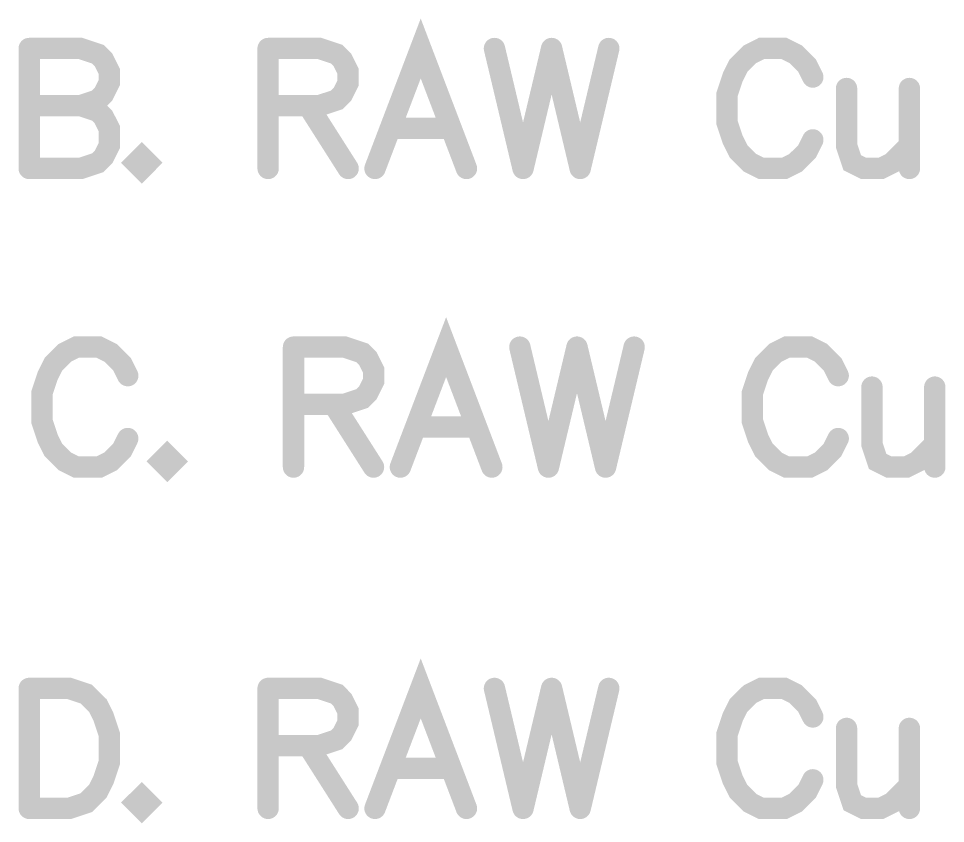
# Model space of a CAD drawing. Extents: x -9.8 to 23.3, y -7.1 to 14.3.
# Drawn here: x -5.9842 to -5.5499, y 6.8829 to 7.2603 of the extents above; entities that cross this region are included whole.
import ezdxf

# ---------------------------------------------------------------- set-up
doc = ezdxf.new("R2010")
doc.units = 0
doc.layers.add('2D_LINE_00', color=1, linetype='CONTINUOUS')

# ---------------------------------------------------------------- blocks, each defined once
blk = doc.blocks.new('SMOOTH_0$01')
at = {"const_width": 0.005}
blk.add_lwpolyline([(-0.0025, 0, 1), (0.0025, 0, 1)], format="xyb", close=True, dxfattribs=at)
blk = doc.blocks.new('DRAWING_1896')
at = {"layer": '2D_LINE_00', "const_width": 0.01}
blk.add_lwpolyline([(0, 0), (0, -0.05624)], dxfattribs=at)
at = {"layer": '2D_LINE_00'}
for p in [(0, 0), (0, -0.05624)]:
    blk.add_blockref('SMOOTH_0$01', p, dxfattribs=at)
blk = doc.blocks.new('DRAWING_1897')
at = {"layer": '2D_LINE_00', "const_width": 0.01}
blk.add_lwpolyline([(0, 0), (0.01875, 0), (0.02678, -0.00268), (0.03214, -0.00804), (0.03481, -0.01339), (0.03749, -0.02143), (0.03749, -0.03482), (0.03481, -0.04285), (0.03214, -0.04821), (0.02678, -0.05356), (0.01875, -0.05624), (0, -0.05624)], dxfattribs=at)
at = {"layer": '2D_LINE_00'}
for p in [(0, 0), (0.01875, 0), (0.02678, -0.00268), (0.03214, -0.00804), (0.03481, -0.01339), (0.03749, -0.02143), (0.03749, -0.03482), (0.03481, -0.04285), (0.03214, -0.04821), (0, -0.05624), (0.01875, -0.05624), (0.02678, -0.05356)]:
    blk.add_blockref('SMOOTH_0$01', p, dxfattribs=at)
blk = doc.blocks.new('DRAWING_1898')
at = {"layer": '2D_LINE_00', "const_width": 0.01}
blk.add_lwpolyline([(0, 0), (-0.00268, -0.00268), (0, -0.00536), (0.00267, -0.00268), (0, 0)], dxfattribs=at)
at = {"layer": '2D_LINE_00'}
for p in [(0, 0), (0, 0), (-0.00268, -0.00268), (0.00267, -0.00268), (0, -0.00536)]:
    blk.add_blockref('SMOOTH_0$01', p, dxfattribs=at)
blk = doc.blocks.new('DRAWING_1899')
at = {"layer": '2D_LINE_00', "const_width": 0.01}
blk.add_lwpolyline([(0, 0), (0, -0.05624)], dxfattribs=at)
at = {"layer": '2D_LINE_00'}
for p in [(0, 0), (0, -0.05624)]:
    blk.add_blockref('SMOOTH_0$01', p, dxfattribs=at)
blk = doc.blocks.new('DRAWING_1900')
at = {"layer": '2D_LINE_00', "const_width": 0.01}
blk.add_lwpolyline([(0, 0), (0.0241, 0), (0.03214, -0.00268), (0.03481, -0.00536), (0.03749, -0.01071), (0.03749, -0.01607), (0.03481, -0.02143), (0.03214, -0.0241), (0.0241, -0.02678), (0, -0.02678)], dxfattribs=at)
at = {"layer": '2D_LINE_00'}
for p in [(0, 0), (0.0241, 0), (0.03214, -0.00268), (0.03481, -0.00536), (0.03749, -0.01071), (0.03749, -0.01607), (0.03481, -0.02143), (0.03214, -0.0241), (0, -0.02678), (0.0241, -0.02678)]:
    blk.add_blockref('SMOOTH_0$01', p, dxfattribs=at)
blk = doc.blocks.new('DRAWING_1901')
at = {"layer": '2D_LINE_00', "const_width": 0.01}
blk.add_lwpolyline([(0, 0), (0.01874, -0.02946)], dxfattribs=at)
at = {"layer": '2D_LINE_00'}
for p in [(0, 0), (0.01874, -0.02946)]:
    blk.add_blockref('SMOOTH_0$01', p, dxfattribs=at)
blk = doc.blocks.new('DRAWING_1902')
at = {"layer": '2D_LINE_00', "const_width": 0.01}
blk.add_lwpolyline([(0, 0), (-0.02143, 0.05624), (-0.04285, 0)], dxfattribs=at)
at = {"layer": '2D_LINE_00'}
for p in [(-0.02143, 0.05624), (-0.04285, 0), (0, 0)]:
    blk.add_blockref('SMOOTH_0$01', p, dxfattribs=at)
blk = doc.blocks.new('DRAWING_1903')
at = {"layer": '2D_LINE_00', "const_width": 0.01}
blk.add_lwpolyline([(0, 0), (0.02678, 0)], dxfattribs=at)
at = {"layer": '2D_LINE_00'}
for p in [(0, 0), (0.02678, 0)]:
    blk.add_blockref('SMOOTH_0$01', p, dxfattribs=at)
blk = doc.blocks.new('DRAWING_1904')
at = {"layer": '2D_LINE_00', "const_width": 0.01}
blk.add_lwpolyline([(0, 0), (0.01339, -0.05624)], dxfattribs=at)
at = {"layer": '2D_LINE_00'}
for p in [(0, 0), (0.01339, -0.05624)]:
    blk.add_blockref('SMOOTH_0$01', p, dxfattribs=at)
blk = doc.blocks.new('DRAWING_1905')
at = {"layer": '2D_LINE_00', "const_width": 0.01}
blk.add_lwpolyline([(0, 0), (-0.01339, -0.05624)], dxfattribs=at)
at = {"layer": '2D_LINE_00'}
for p in [(0, 0), (-0.01339, -0.05624)]:
    blk.add_blockref('SMOOTH_0$01', p, dxfattribs=at)
blk = doc.blocks.new('DRAWING_1906')
at = {"layer": '2D_LINE_00', "const_width": 0.01}
blk.add_lwpolyline([(0, 0), (0.01339, -0.05624)], dxfattribs=at)
at = {"layer": '2D_LINE_00'}
for p in [(0, 0), (0.01339, -0.05624)]:
    blk.add_blockref('SMOOTH_0$01', p, dxfattribs=at)
blk = doc.blocks.new('DRAWING_1907')
at = {"layer": '2D_LINE_00', "const_width": 0.01}
blk.add_lwpolyline([(0, 0), (-0.01339, -0.05624)], dxfattribs=at)
at = {"layer": '2D_LINE_00'}
for p in [(0, 0), (-0.01339, -0.05624)]:
    blk.add_blockref('SMOOTH_0$01', p, dxfattribs=at)
blk = doc.blocks.new('DRAWING_1908')
at = {"layer": '2D_LINE_00', "const_width": 0.01}
blk.add_lwpolyline([(0, 0), (-0.00267, 0.00535), (-0.00803, 0.01071), (-0.01339, 0.01339), (-0.0241, 0.01339), (-0.02945, 0.01071), (-0.03481, 0.00535), (-0.03749, 0), (-0.04017, -0.00804), (-0.04017, -0.02143), (-0.03749, -0.02946), (-0.03481, -0.03482), (-0.02945, -0.04017), (-0.0241, -0.04285), (-0.01339, -0.04285), (-0.00803, -0.04017), (-0.00267, -0.03482), (0, -0.02946)], dxfattribs=at)
at = {"layer": '2D_LINE_00'}
for p in [(-0.0241, 0.01339), (-0.01339, 0.01339), (-0.02945, 0.01071), (-0.00803, 0.01071), (-0.03481, 0.00535), (-0.00267, 0.00535), (-0.03749, 0), (0, 0), (-0.04017, -0.00804), (-0.04017, -0.02143), (-0.03749, -0.02946), (0, -0.02946), (-0.03481, -0.03482), (-0.00267, -0.03482), (-0.02945, -0.04017), (-0.0241, -0.04285), (-0.01339, -0.04285), (-0.00803, -0.04017)]:
    blk.add_blockref('SMOOTH_0$01', p, dxfattribs=at)
blk = doc.blocks.new('DRAWING_1909')
at = {"layer": '2D_LINE_00', "const_width": 0.01}
blk.add_lwpolyline([(0, 0), (0, -0.02678), (0.00268, -0.03481), (0.00804, -0.03749), (0.01607, -0.03749), (0.02143, -0.03481), (0.02946, -0.02678)], dxfattribs=at)
at = {"layer": '2D_LINE_00'}
for p in [(0, 0), (0, -0.02678), (0.02946, -0.02678), (0.00268, -0.03481), (0.02143, -0.03481), (0.00804, -0.03749), (0.01607, -0.03749)]:
    blk.add_blockref('SMOOTH_0$01', p, dxfattribs=at)
blk = doc.blocks.new('DRAWING_1910')
at = {"layer": '2D_LINE_00', "const_width": 0.01}
blk.add_lwpolyline([(0, 0), (0, -0.03749)], dxfattribs=at)
at = {"layer": '2D_LINE_00'}
for p in [(0, 0), (0, -0.03749)]:
    blk.add_blockref('SMOOTH_0$01', p, dxfattribs=at)
blk = doc.blocks.new('DRAWING_1965')
at = {"layer": '2D_LINE_00', "const_width": 0.01}
blk.add_lwpolyline([(0, 0), (-0.00268, 0.00535), (-0.00803, 0.01071), (-0.01339, 0.01339), (-0.0241, 0.01339), (-0.02946, 0.01071), (-0.03481, 0.00535), (-0.03749, 0), (-0.04017, -0.00804), (-0.04017, -0.02143), (-0.03749, -0.02946), (-0.03481, -0.03482), (-0.02946, -0.04017), (-0.0241, -0.04285), (-0.01339, -0.04285), (-0.00803, -0.04017), (-0.00268, -0.03482), (0, -0.02946)], dxfattribs=at)
at = {"layer": '2D_LINE_00'}
for p in [(-0.0241, 0.01339), (-0.01339, 0.01339), (-0.02946, 0.01071), (-0.00803, 0.01071), (-0.03481, 0.00535), (-0.00268, 0.00535), (-0.03749, 0), (0, 0), (-0.04017, -0.00804), (-0.04017, -0.02143), (-0.03749, -0.02946), (0, -0.02946), (-0.03481, -0.03482), (-0.00268, -0.03482), (-0.02946, -0.04017), (-0.0241, -0.04285), (-0.01339, -0.04285), (-0.00803, -0.04017)]:
    blk.add_blockref('SMOOTH_0$01', p, dxfattribs=at)
blk = doc.blocks.new('DRAWING_1966')
at = {"layer": '2D_LINE_00', "const_width": 0.01}
blk.add_lwpolyline([(0, 0), (-0.00268, -0.00268), (0, -0.00536), (0.00268, -0.00268), (0, 0)], dxfattribs=at)
at = {"layer": '2D_LINE_00'}
for p in [(0, 0), (0, 0), (-0.00268, -0.00268), (0.00268, -0.00268), (0, -0.00536)]:
    blk.add_blockref('SMOOTH_0$01', p, dxfattribs=at)
blk = doc.blocks.new('DRAWING_1967')
at = {"layer": '2D_LINE_00', "const_width": 0.01}
blk.add_lwpolyline([(0, 0), (0, -0.05624)], dxfattribs=at)
at = {"layer": '2D_LINE_00'}
for p in [(0, 0), (0, -0.05624)]:
    blk.add_blockref('SMOOTH_0$01', p, dxfattribs=at)
blk = doc.blocks.new('DRAWING_1968')
at = {"layer": '2D_LINE_00', "const_width": 0.01}
blk.add_lwpolyline([(0, 0), (0.0241, 0), (0.03214, -0.00268), (0.03482, -0.00536), (0.03749, -0.01071), (0.03749, -0.01607), (0.03482, -0.02143), (0.03214, -0.0241), (0.0241, -0.02678), (0, -0.02678)], dxfattribs=at)
at = {"layer": '2D_LINE_00'}
for p in [(0, 0), (0.0241, 0), (0.03214, -0.00268), (0.03482, -0.00536), (0.03749, -0.01071), (0.03749, -0.01607), (0.03482, -0.02143), (0.03214, -0.0241), (0, -0.02678), (0.0241, -0.02678)]:
    blk.add_blockref('SMOOTH_0$01', p, dxfattribs=at)
blk = doc.blocks.new('DRAWING_1969')
at = {"layer": '2D_LINE_00', "const_width": 0.01}
blk.add_lwpolyline([(0, 0), (0.01874, -0.02946)], dxfattribs=at)
at = {"layer": '2D_LINE_00'}
for p in [(0, 0), (0.01874, -0.02946)]:
    blk.add_blockref('SMOOTH_0$01', p, dxfattribs=at)
blk = doc.blocks.new('DRAWING_1970')
at = {"layer": '2D_LINE_00', "const_width": 0.01}
blk.add_lwpolyline([(0, 0), (-0.02142, 0.05624), (-0.04285, 0)], dxfattribs=at)
at = {"layer": '2D_LINE_00'}
for p in [(-0.02142, 0.05624), (-0.04285, 0), (0, 0)]:
    blk.add_blockref('SMOOTH_0$01', p, dxfattribs=at)
blk = doc.blocks.new('DRAWING_1971')
at = {"layer": '2D_LINE_00', "const_width": 0.01}
blk.add_lwpolyline([(0, 0), (0.02679, 0)], dxfattribs=at)
at = {"layer": '2D_LINE_00'}
for p in [(0, 0), (0.02679, 0)]:
    blk.add_blockref('SMOOTH_0$01', p, dxfattribs=at)
blk = doc.blocks.new('DRAWING_1972')
at = {"layer": '2D_LINE_00', "const_width": 0.01}
blk.add_lwpolyline([(0, 0), (0.01339, -0.05624)], dxfattribs=at)
at = {"layer": '2D_LINE_00'}
for p in [(0, 0), (0.01339, -0.05624)]:
    blk.add_blockref('SMOOTH_0$01', p, dxfattribs=at)
blk = doc.blocks.new('DRAWING_1973')
at = {"layer": '2D_LINE_00', "const_width": 0.01}
blk.add_lwpolyline([(0, 0), (-0.01339, -0.05624)], dxfattribs=at)
at = {"layer": '2D_LINE_00'}
for p in [(0, 0), (-0.01339, -0.05624)]:
    blk.add_blockref('SMOOTH_0$01', p, dxfattribs=at)
blk = doc.blocks.new('DRAWING_1974')
at = {"layer": '2D_LINE_00', "const_width": 0.01}
blk.add_lwpolyline([(0, 0), (0.01339, -0.05624)], dxfattribs=at)
at = {"layer": '2D_LINE_00'}
for p in [(0, 0), (0.01339, -0.05624)]:
    blk.add_blockref('SMOOTH_0$01', p, dxfattribs=at)
blk = doc.blocks.new('DRAWING_1975')
at = {"layer": '2D_LINE_00', "const_width": 0.01}
blk.add_lwpolyline([(0, 0), (-0.01339, -0.05624)], dxfattribs=at)
at = {"layer": '2D_LINE_00'}
for p in [(0, 0), (-0.01339, -0.05624)]:
    blk.add_blockref('SMOOTH_0$01', p, dxfattribs=at)
blk = doc.blocks.new('DRAWING_1976')
at = {"layer": '2D_LINE_00', "const_width": 0.01}
blk.add_lwpolyline([(0, 0), (-0.00268, 0.00535), (-0.00804, 0.01071), (-0.01339, 0.01339), (-0.02411, 0.01339), (-0.02946, 0.01071), (-0.03482, 0.00535), (-0.0375, 0), (-0.04018, -0.00804), (-0.04018, -0.02143), (-0.0375, -0.02946), (-0.03482, -0.03482), (-0.02946, -0.04017), (-0.02411, -0.04285), (-0.01339, -0.04285), (-0.00804, -0.04017), (-0.00268, -0.03482), (0, -0.02946)], dxfattribs=at)
at = {"layer": '2D_LINE_00'}
for p in [(-0.02411, 0.01339), (-0.01339, 0.01339), (-0.02946, 0.01071), (-0.00804, 0.01071), (-0.03482, 0.00535), (-0.00268, 0.00535), (-0.0375, 0), (0, 0), (-0.04018, -0.00804), (-0.04018, -0.02143), (-0.0375, -0.02946), (0, -0.02946), (-0.03482, -0.03482), (-0.00268, -0.03482), (-0.02946, -0.04017), (-0.02411, -0.04285), (-0.01339, -0.04285), (-0.00804, -0.04017)]:
    blk.add_blockref('SMOOTH_0$01', p, dxfattribs=at)
blk = doc.blocks.new('DRAWING_1977')
at = {"layer": '2D_LINE_00', "const_width": 0.01}
blk.add_lwpolyline([(0, 0), (0, -0.02678), (0.00267, -0.03481), (0.00803, -0.03749), (0.01606, -0.03749), (0.02142, -0.03481), (0.02945, -0.02678)], dxfattribs=at)
at = {"layer": '2D_LINE_00'}
for p in [(0, 0), (0, -0.02678), (0.02945, -0.02678), (0.00267, -0.03481), (0.02142, -0.03481), (0.00803, -0.03749), (0.01606, -0.03749)]:
    blk.add_blockref('SMOOTH_0$01', p, dxfattribs=at)
blk = doc.blocks.new('DRAWING_1978')
at = {"layer": '2D_LINE_00', "const_width": 0.01}
blk.add_lwpolyline([(0, 0), (0, -0.03749)], dxfattribs=at)
at = {"layer": '2D_LINE_00'}
for p in [(0, 0), (0, -0.03749)]:
    blk.add_blockref('SMOOTH_0$01', p, dxfattribs=at)
blk = doc.blocks.new('DRAWING_2034')
at = {"layer": '2D_LINE_00', "const_width": 0.01}
blk.add_lwpolyline([(0, 0), (0, -0.05624)], dxfattribs=at)
at = {"layer": '2D_LINE_00'}
for p in [(0, 0), (0, -0.05624)]:
    blk.add_blockref('SMOOTH_0$01', p, dxfattribs=at)
blk = doc.blocks.new('DRAWING_2035')
at = {"layer": '2D_LINE_00', "const_width": 0.01}
blk.add_lwpolyline([(0, 0), (0.0241, 0), (0.03214, -0.00268), (0.03481, -0.00536), (0.03749, -0.01071), (0.03749, -0.01607), (0.03481, -0.02143), (0.03214, -0.0241), (0.0241, -0.02678)], dxfattribs=at)
at = {"layer": '2D_LINE_00'}
for p in [(0, 0), (0.0241, 0), (0.03214, -0.00268), (0.03481, -0.00536), (0.03749, -0.01071), (0.03749, -0.01607), (0.03481, -0.02143), (0.03214, -0.0241), (0.0241, -0.02678)]:
    blk.add_blockref('SMOOTH_0$01', p, dxfattribs=at)
blk = doc.blocks.new('DRAWING_2036')
at = {"layer": '2D_LINE_00', "const_width": 0.01}
blk.add_lwpolyline([(0, 0), (0.0241, 0), (0.03214, -0.00268), (0.03481, -0.00536), (0.03749, -0.01071), (0.03749, -0.01875), (0.03481, -0.0241), (0.03214, -0.02678), (0.0241, -0.02946), (0, -0.02946)], dxfattribs=at)
at = {"layer": '2D_LINE_00'}
for p in [(0, 0), (0.0241, 0), (0.03214, -0.00268), (0.03481, -0.00536), (0.03749, -0.01071), (0.03749, -0.01875), (0.03481, -0.0241), (0, -0.02946), (0.0241, -0.02946), (0.03214, -0.02678)]:
    blk.add_blockref('SMOOTH_0$01', p, dxfattribs=at)
blk = doc.blocks.new('DRAWING_2037')
at = {"layer": '2D_LINE_00', "const_width": 0.01}
blk.add_lwpolyline([(0, 0), (-0.00268, -0.00268), (0, -0.00536), (0.00267, -0.00268), (0, 0)], dxfattribs=at)
at = {"layer": '2D_LINE_00'}
for p in [(0, 0), (0, 0), (-0.00268, -0.00268), (0.00267, -0.00268), (0, -0.00536)]:
    blk.add_blockref('SMOOTH_0$01', p, dxfattribs=at)
blk = doc.blocks.new('DRAWING_2038')
at = {"layer": '2D_LINE_00', "const_width": 0.01}
blk.add_lwpolyline([(0, 0), (0, -0.05624)], dxfattribs=at)
at = {"layer": '2D_LINE_00'}
for p in [(0, 0), (0, -0.05624)]:
    blk.add_blockref('SMOOTH_0$01', p, dxfattribs=at)
blk = doc.blocks.new('DRAWING_2039')
at = {"layer": '2D_LINE_00', "const_width": 0.01}
blk.add_lwpolyline([(0, 0), (0.0241, 0), (0.03214, -0.00268), (0.03481, -0.00536), (0.03749, -0.01071), (0.03749, -0.01607), (0.03481, -0.02143), (0.03214, -0.0241), (0.0241, -0.02678), (0, -0.02678)], dxfattribs=at)
at = {"layer": '2D_LINE_00'}
for p in [(0, 0), (0.0241, 0), (0.03214, -0.00268), (0.03481, -0.00536), (0.03749, -0.01071), (0.03749, -0.01607), (0.03481, -0.02143), (0.03214, -0.0241), (0, -0.02678), (0.0241, -0.02678)]:
    blk.add_blockref('SMOOTH_0$01', p, dxfattribs=at)
blk = doc.blocks.new('DRAWING_2040')
at = {"layer": '2D_LINE_00', "const_width": 0.01}
blk.add_lwpolyline([(0, 0), (0.01874, -0.02946)], dxfattribs=at)
at = {"layer": '2D_LINE_00'}
for p in [(0, 0), (0.01874, -0.02946)]:
    blk.add_blockref('SMOOTH_0$01', p, dxfattribs=at)
blk = doc.blocks.new('DRAWING_2041')
at = {"layer": '2D_LINE_00', "const_width": 0.01}
blk.add_lwpolyline([(0, 0), (-0.02143, 0.05624), (-0.04285, 0)], dxfattribs=at)
at = {"layer": '2D_LINE_00'}
for p in [(-0.02143, 0.05624), (-0.04285, 0), (0, 0)]:
    blk.add_blockref('SMOOTH_0$01', p, dxfattribs=at)
blk = doc.blocks.new('DRAWING_2042')
at = {"layer": '2D_LINE_00', "const_width": 0.01}
blk.add_lwpolyline([(0, 0), (0.02678, 0)], dxfattribs=at)
at = {"layer": '2D_LINE_00'}
for p in [(0, 0), (0.02678, 0)]:
    blk.add_blockref('SMOOTH_0$01', p, dxfattribs=at)
blk = doc.blocks.new('DRAWING_2043')
at = {"layer": '2D_LINE_00', "const_width": 0.01}
blk.add_lwpolyline([(0, 0), (0.01339, -0.05624)], dxfattribs=at)
at = {"layer": '2D_LINE_00'}
for p in [(0, 0), (0.01339, -0.05624)]:
    blk.add_blockref('SMOOTH_0$01', p, dxfattribs=at)
blk = doc.blocks.new('DRAWING_2044')
at = {"layer": '2D_LINE_00', "const_width": 0.01}
blk.add_lwpolyline([(0, 0), (-0.01339, -0.05624)], dxfattribs=at)
at = {"layer": '2D_LINE_00'}
for p in [(0, 0), (-0.01339, -0.05624)]:
    blk.add_blockref('SMOOTH_0$01', p, dxfattribs=at)
blk = doc.blocks.new('DRAWING_2045')
at = {"layer": '2D_LINE_00', "const_width": 0.01}
blk.add_lwpolyline([(0, 0), (0.01339, -0.05624)], dxfattribs=at)
at = {"layer": '2D_LINE_00'}
for p in [(0, 0), (0.01339, -0.05624)]:
    blk.add_blockref('SMOOTH_0$01', p, dxfattribs=at)
blk = doc.blocks.new('DRAWING_2046')
at = {"layer": '2D_LINE_00', "const_width": 0.01}
blk.add_lwpolyline([(0, 0), (-0.01339, -0.05624)], dxfattribs=at)
at = {"layer": '2D_LINE_00'}
for p in [(0, 0), (-0.01339, -0.05624)]:
    blk.add_blockref('SMOOTH_0$01', p, dxfattribs=at)
blk = doc.blocks.new('DRAWING_2047')
at = {"layer": '2D_LINE_00', "const_width": 0.01}
blk.add_lwpolyline([(0, 0), (-0.00267, 0.00535), (-0.00803, 0.01071), (-0.01339, 0.01339), (-0.0241, 0.01339), (-0.02945, 0.01071), (-0.03481, 0.00535), (-0.03749, 0), (-0.04017, -0.00804), (-0.04017, -0.02143), (-0.03749, -0.02946), (-0.03481, -0.03482), (-0.02945, -0.04017), (-0.0241, -0.04285), (-0.01339, -0.04285), (-0.00803, -0.04017), (-0.00267, -0.03482), (0, -0.02946)], dxfattribs=at)
at = {"layer": '2D_LINE_00'}
for p in [(-0.0241, 0.01339), (-0.01339, 0.01339), (-0.02945, 0.01071), (-0.00803, 0.01071), (-0.03481, 0.00535), (-0.00267, 0.00535), (-0.03749, 0), (0, 0), (-0.04017, -0.00804), (-0.04017, -0.02143), (-0.03749, -0.02946), (0, -0.02946), (-0.03481, -0.03482), (-0.00267, -0.03482), (-0.02945, -0.04017), (-0.0241, -0.04285), (-0.01339, -0.04285), (-0.00803, -0.04017)]:
    blk.add_blockref('SMOOTH_0$01', p, dxfattribs=at)
blk = doc.blocks.new('DRAWING_2048')
at = {"layer": '2D_LINE_00', "const_width": 0.01}
blk.add_lwpolyline([(0, 0), (0, -0.02678), (0.00268, -0.03481), (0.00804, -0.03749), (0.01607, -0.03749), (0.02143, -0.03481), (0.02946, -0.02678)], dxfattribs=at)
at = {"layer": '2D_LINE_00'}
for p in [(0, 0), (0, -0.02678), (0.02946, -0.02678), (0.00268, -0.03481), (0.02143, -0.03481), (0.00804, -0.03749), (0.01607, -0.03749)]:
    blk.add_blockref('SMOOTH_0$01', p, dxfattribs=at)
blk = doc.blocks.new('DRAWING_2049')
at = {"layer": '2D_LINE_00', "const_width": 0.01}
blk.add_lwpolyline([(0, 0), (0, -0.03749)], dxfattribs=at)
at = {"layer": '2D_LINE_00'}
for p in [(0, 0), (0, -0.03749)]:
    blk.add_blockref('SMOOTH_0$01', p, dxfattribs=at)

msp = doc.modelspace()

# ---------------------------------------------------------------- block references
for name, p in [('DRAWING_2041', (-5.77433, 7.19)), ('DRAWING_2034', (-5.9792, 7.24624)), ('DRAWING_2035', (-5.9792, 7.24624)), ('DRAWING_2038', (-5.86726, 7.24624)), ('DRAWING_2039', (-5.86726, 7.24624)), ('DRAWING_2043', (-5.76121, 7.24624)), ('DRAWING_2044', (-5.73443, 7.24624)), ('DRAWING_2045', (-5.73443, 7.24624)), ('DRAWING_2046', (-5.70765, 7.24624)), ('DRAWING_2047', (-5.61205, 7.23285)), ('DRAWING_2048', (-5.59625, 7.22749)), ('DRAWING_2049', (-5.56679, 7.22749)), ('DRAWING_2036', (-5.9792, 7.21946)), ('DRAWING_2040', (-5.84851, 7.21946)), ('DRAWING_2042', (-5.80915, 7.20875)), ('DRAWING_2037', (-5.92644, 7.19536)), ('DRAWING_1970', (-5.76244, 7.05)), ('DRAWING_1965', (-5.93303, 7.09285)), ('DRAWING_1967', (-5.85537, 7.10624)), ('DRAWING_1968', (-5.85537, 7.10624)), ('DRAWING_1972', (-5.74932, 7.10624)), ('DRAWING_1973', (-5.72254, 7.10624)), ('DRAWING_1974', (-5.72254, 7.10624)), ('DRAWING_1975', (-5.69576, 7.10624)), ('DRAWING_1976', (-5.60015, 7.09285)), ('DRAWING_1977', (-5.58435, 7.08749)), ('DRAWING_1978', (-5.5549, 7.08749)), ('DRAWING_1969', (-5.83662, 7.07946)), ('DRAWING_1971', (-5.79726, 7.06875)), ('DRAWING_1966', (-5.91455, 7.05536)), ('DRAWING_1902', (-5.77433, 6.89)), ('DRAWING_1896', (-5.9792, 6.94624)), ('DRAWING_1897', (-5.9792, 6.94624)), ('DRAWING_1899', (-5.86726, 6.94624)), ('DRAWING_1900', (-5.86726, 6.94624)), ('DRAWING_1904', (-5.76121, 6.94624)), ('DRAWING_1905', (-5.73443, 6.94624)), ('DRAWING_1906', (-5.73443, 6.94624)), ('DRAWING_1907', (-5.70765, 6.94624)), ('DRAWING_1908', (-5.61205, 6.93285)), ('DRAWING_1909', (-5.59625, 6.92749)), ('DRAWING_1910', (-5.56679, 6.92749)), ('DRAWING_1901', (-5.84851, 6.91946)), ('DRAWING_1903', (-5.80915, 6.90875)), ('DRAWING_1898', (-5.92644, 6.89536))]:
    msp.add_blockref(name, p)

doc.saveas('drawing.dxf')
